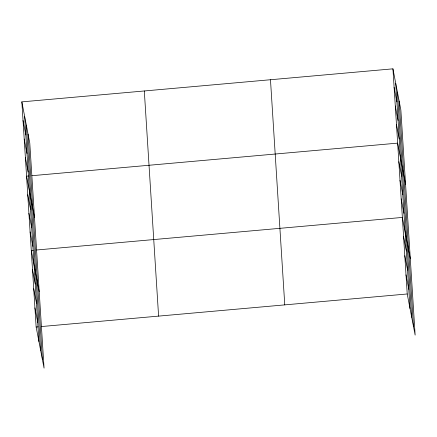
<?xml version="1.0" encoding="UTF-8"?>
<svg xmlns="http://www.w3.org/2000/svg" width="437" height="437" viewBox="0 0 437 437"><rect width="100%" height="100%" fill="white"/><g stroke="black" fill="none" stroke-linecap="round" stroke-linejoin="round"><path stroke-width="0.66" d="M21.85 101.876L29.776 143.025L44.066 368.167L36.14 327.018L21.85 101.876L392.934 68.833L400.86 109.982L415.15 335.124L407.224 293.975L392.934 68.833M28.552 175.996L26.564 176.171L34.49 217.32M31.863 175.701L397.648 143.128L405.574 184.277M33.267 250.292L31.284 250.467L39.204 291.616M36.577 249.997L402.368 217.429L410.288 258.578M36.14 327.018L38.128 326.843M41.439 326.548L407.224 293.975M394.114 87.405L396.9 101.87M395.294 105.983L398.08 120.448M396.474 124.556L399.26 139.021M398.828 161.706L401.614 176.171M400.008 180.279L402.794 194.744M401.188 198.857L403.974 213.322M403.58 236.564L406.366 251.029M404.799 255.705L407.584 270.17M406.011 274.84L408.797 289.305M23.03 120.448L25.816 134.913M24.21 139.021L26.996 153.485M25.39 157.599L28.17 172.063M27.744 194.744L30.53 209.208M28.924 213.322L31.71 227.786M30.104 231.894L32.89 246.359M32.496 269.607L35.282 284.072M33.715 288.742L36.495 303.207M34.927 307.883L37.713 322.348M399.161 101.176L413.457 326.319M397.413 92.103L411.709 317.251M395.72 83.298L410.01 308.446M270.476 79.736L284.766 304.884M144.308 90.972L158.598 316.115M28.077 134.214L42.367 359.361M26.329 125.146L40.625 350.288M24.636 116.34L38.926 341.483"/></g></svg>
